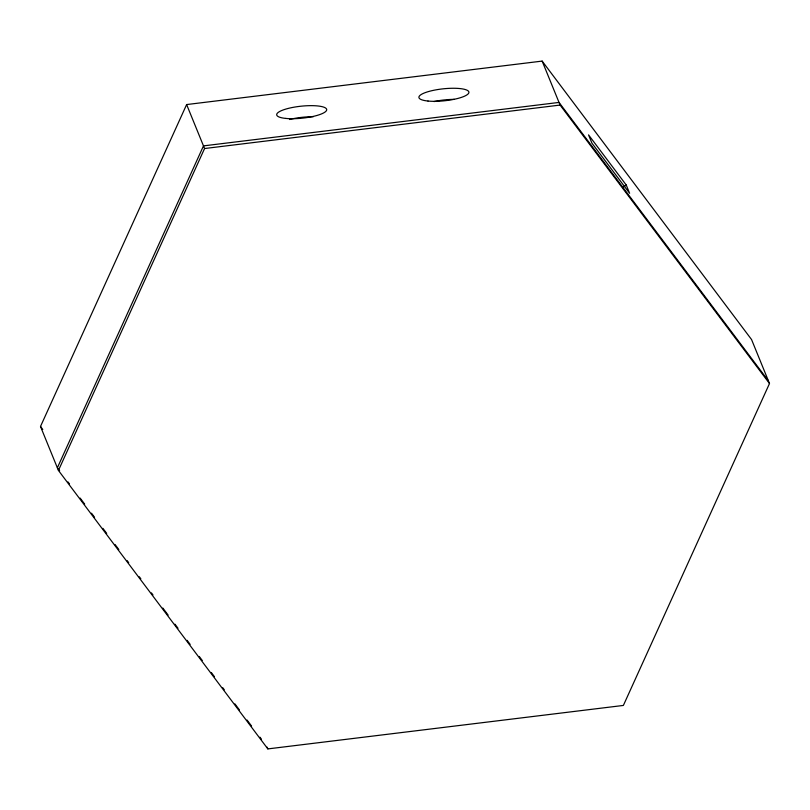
<?xml version="1.0" encoding="UTF-8"?>
<svg xmlns="http://www.w3.org/2000/svg" width="810" height="810" viewBox="0 0 810 810"><rect width="100%" height="100%" fill="white"/><g stroke="black" fill="none" stroke-linecap="round" stroke-linejoin="round"><path stroke-width="1.21" d="M40.5 426.475L186.624 104.561L542.153 61.094L751.558 339.552L769.5 383.525L623.376 705.439L267.847 748.906L58.441 470.448L40.5 426.475L42.778 429.502M58.441 470.448L204.565 148.534L186.624 104.561M623.457 187.029L626.231 185.004L588.546 134.885L591.918 143.147L629.613 193.266L626.231 185.004M204.565 148.534L560.095 105.067L769.5 383.525M768.417 380.882L559.011 102.424L203.492 145.881L57.368 467.805L59.646 470.833M67.989 481.93L69.508 483.945M80.129 498.069L84.675 504.124M91.51 513.206L94.547 517.246M102.89 528.343L106.687 533.385M115.03 544.482L118.827 549.524M127.17 560.621L128.689 562.646M139.31 576.771L140.829 578.785M151.45 592.91L152.969 594.925M162.83 608.047L168.136 615.104M174.97 624.186L177.998 628.226M187.11 640.325L190.137 644.365M199.25 656.475L202.277 660.504M211.39 672.614L214.417 676.644M222.77 687.751L224.279 689.766M234.91 703.89L239.456 709.945M247.04 720.029L251.596 726.084M259.939 737.181L261.458 739.196M542.153 61.094L560.095 105.067M267.128 747.144L267.847 748.906M289.474 119.505A25.13 6.014 -6 0 1 313.278 116.741M433.978 101.574A25.13 6.014 -6 0 1 454.299 99.357M285.788 118.422A25.13 6.014 -6 0 0 326.359 110.737A25.13 6.014 -6 0 0 292.987 107.376A25.13 6.014 -6 0 0 285.788 118.422M427.994 101.037A25.13 6.014 -6 0 0 468.575 93.352A25.13 6.014 -6 0 0 435.203 89.991A25.13 6.014 -6 0 0 427.994 101.037"/></g></svg>
